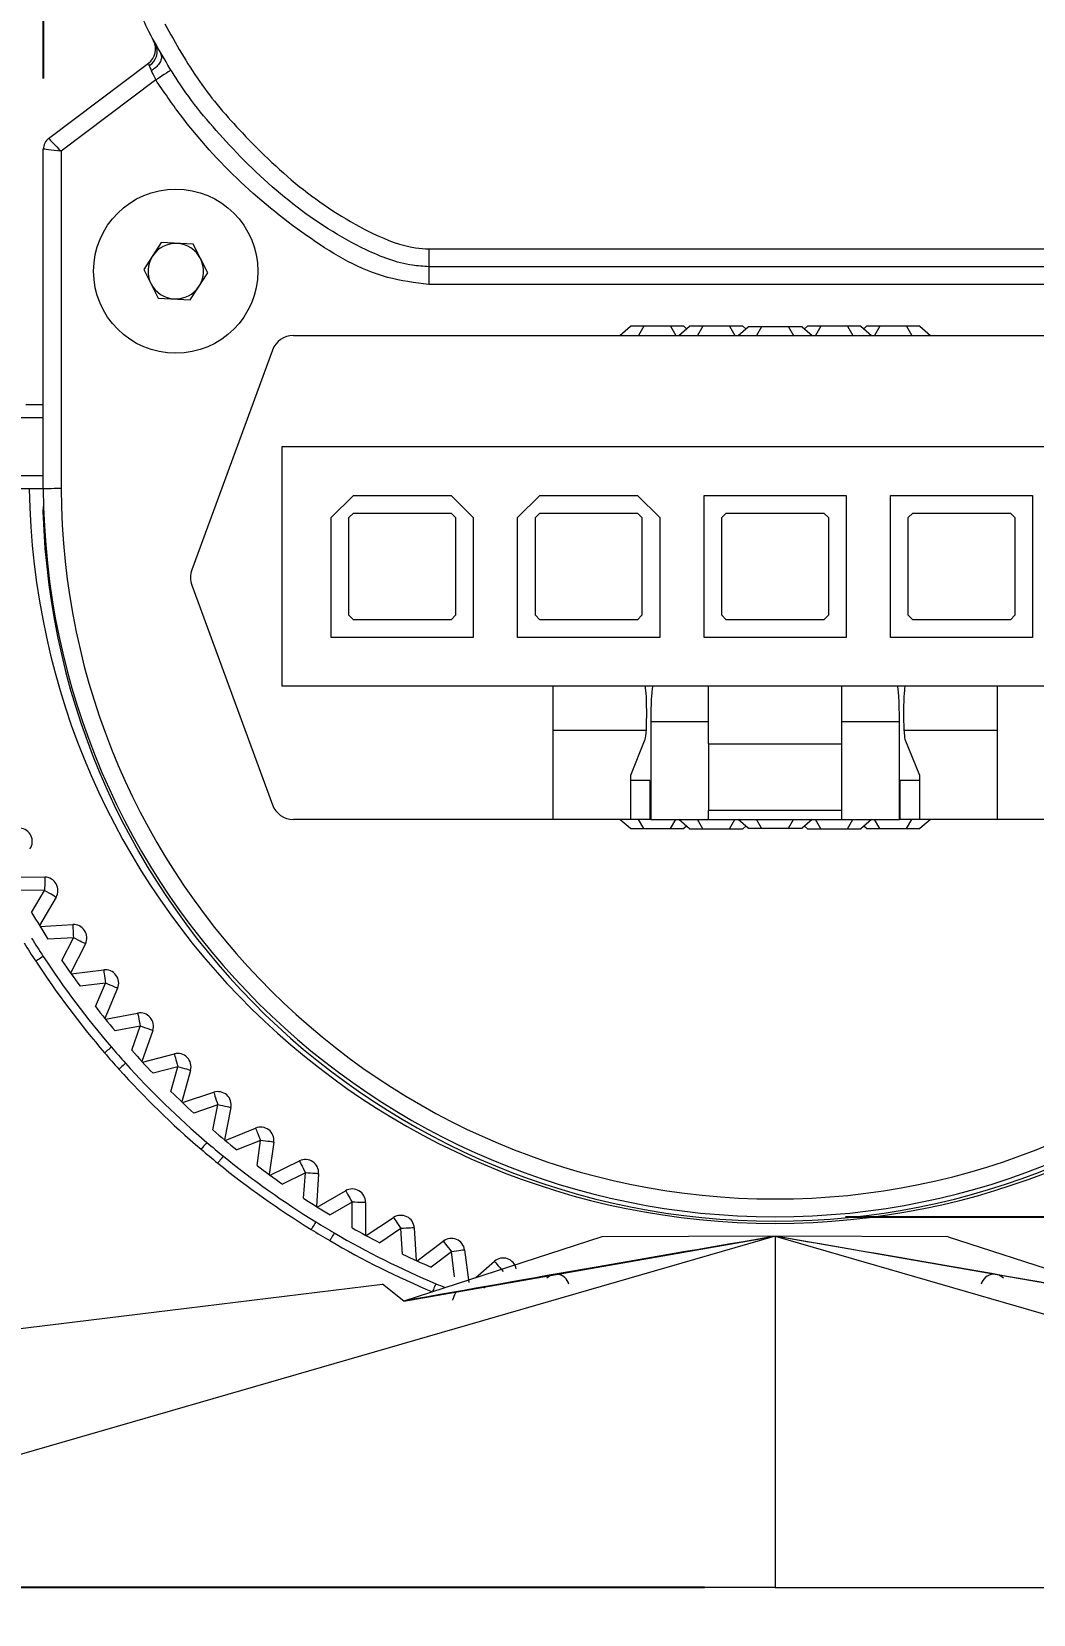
# Model space of a CAD drawing. Header units: inches. Extents: x 1 to 23.4, y -2.8 to 12.5.
# Drawn here: x 20.751 to 21.639, y 0.118 to 1.521 of the extents above; entities that cross this region are included whole.
import ezdxf

# ---------------------------------------------------------------- set-up
doc = ezdxf.new("R2010")
doc.units = ezdxf.units.IN
doc.header["$MEASUREMENT"] = 0
doc.layers.get('Defpoints').update_dxf_attribs({"color": 1})
doc.layers.add('Graze 2.0 Int', color=7, linetype='Continuous')
doc.styles.get("Standard").update_dxf_attribs({"font": 'Arial.ttf'})
doc.dimstyles.new('.1 DIM', dxfattribs={"dimscale": 0, "dimtxt": 0.15, "dimasz": 0.15, "dimexe": 0.18, "dimexo": 0.0625, "dimgap": 0.09, "dimtad": 0, "dimtih": 1, "dimtoh": 1, "dimdec": 5, "dimzin": 0, "dimdsep": 46, "dimlunit": 4, "dimtxsty": 'Standard', "dimcen": 0.09, "dimadec": 0, "dimazin": 0, "dimtfac": 1, "dimtdec": 5, "dimtofl": 0, "dimtmove": 0, "dimatfit": 3, "dimfxl": 1, "dimtolj": 1, "dimtzin": 0, "dimarcsym": 0})

# ---------------------------------------------------------------- blocks, each defined once
blk = doc.blocks.new('*D4')
at = {"layer": 'Defpoints', "color": 0, "lineweight": -2, "transparency": 16777216}
for p, q in [((21.3479, 2.0529), (19.6644, 2.0529)), ((19.8444, 1.9029), (19.8444, 1.5491)), ((19.8444, 0.2915), (19.8444, 0.6453)), ((21.3479, 0.1415), (19.6644, 0.1415))]:
    blk.add_line(p, q, dxfattribs=at)
at = {"layer": 'Defpoints', "color": 0, "transparency": 16777216}
for p in [(21.4104, 2.0529), (19.8444, 0.1415), (21.4104, 0.1415)]:
    blk.add_point(p, dxfattribs=at)
for points in [[(19.8194, 1.9029), (19.8694, 1.9029), (19.8444, 2.0529)], [(19.8194, 0.2915), (19.8694, 0.2915), (19.8444, 0.1415)]]:
    blk.add_solid(points, dxfattribs=at)
at = {"layer": 'Defpoints', "color": 0, "transparency": 16777216, "char_height": 0.15, "attachment_point": 5}
for s, insert in [('\\A1;1{\\H1x;\\S29/32;}"', (19.8444, 1.3637)), ('\\A1;[48.55 mm]', (19.8444, 0.9118))]:
    blk.add_mtext(s, dxfattribs=dict(at, insert=insert))
blk = doc.blocks.new('*D5')
at = {"layer": 'Defpoints', "color": 0, "lineweight": -2, "transparency": 16777216}
for p, q in [((21.4729, 2.0529), (23.0497, 2.0529)), ((22.8697, 1.9029), (22.8697, 1.7135)), ((22.8697, 0.6202), (22.8697, 0.8097)), ((21.4729, 0.4702), (23.0497, 0.4702))]:
    blk.add_line(p, q, dxfattribs=at)
at = {"layer": 'Defpoints', "color": 0, "transparency": 16777216}
for p in [(21.4104, 2.0529), (21.4104, 0.4702), (22.8697, 0.4702)]:
    blk.add_point(p, dxfattribs=at)
for points in [[(22.8447, 1.9029), (22.8947, 1.9029), (22.8697, 2.0529)], [(22.8447, 0.6202), (22.8947, 0.6202), (22.8697, 0.4702)]]:
    blk.add_solid(points, dxfattribs=at)
at = {"layer": 'Defpoints', "color": 0, "transparency": 16777216, "char_height": 0.15, "attachment_point": 5}
for s, insert in [('\\A1;1{\\H1x;\\S19/32;}"', (22.8697, 1.528)), ('\\A1;[40.20 mm]', (22.8697, 1.0761))]:
    blk.add_mtext(s, dxfattribs=dict(at, insert=insert))
blk = doc.blocks.new('*D6')
at = {"layer": 'Defpoints', "color": 0, "lineweight": -2, "transparency": 16777216}
for p, q in [((20.7615, 1.4796), (20.7615, 2.8312)), ((22.0591, 1.4796), (22.0591, 2.8312)), ((20.6115, 2.6512), (20.4615, 2.6512)), ((22.2091, 2.6512), (22.3591, 2.6512))]:
    blk.add_line(p, q, dxfattribs=at)
at = {"layer": 'Defpoints', "color": 0, "transparency": 16777216}
for p in [(20.7615, 2.6512), (20.7615, 1.4171), (22.0591, 1.4171)]:
    blk.add_point(p, dxfattribs=at)
for points in [[(20.6115, 2.6762), (20.6115, 2.6262), (20.7615, 2.6512)], [(22.2091, 2.6762), (22.2091, 2.6262), (22.0591, 2.6512)]]:
    blk.add_solid(points, dxfattribs=at)
at = {"layer": 'Defpoints', "color": 0, "transparency": 16777216, "char_height": 0.15, "attachment_point": 5}
for s, insert in [('\\A1;1{\\H1x;\\S5/16;}"', (21.4103, 2.9166)), ('\\A1;[32.96 mm]', (21.4103, 2.4658))]:
    blk.add_mtext(s, dxfattribs=dict(at, insert=insert))
blk = doc.blocks.new('*D7')
at = {"layer": 'Defpoints', "color": 0, "lineweight": -2, "transparency": 16777216}
for p, q in [((20.4264, 0.1184), (20.4264, -0.6362)), ((22.3944, 0.1184), (22.3944, -0.6362)), ((20.5764, -0.4562), (20.8109, -0.4562)), ((22.2444, -0.4562), (22.01, -0.4562))]:
    blk.add_line(p, q, dxfattribs=at)
at = {"layer": 'Defpoints', "color": 0, "transparency": 16777216}
for p in [(20.4264, 0.1809), (22.3944, 0.1809), (20.4264, -0.4562)]:
    blk.add_point(p, dxfattribs=at)
for points in [[(20.5764, -0.4312), (20.5764, -0.4812), (20.4264, -0.4562)], [(22.2444, -0.4312), (22.2444, -0.4812), (22.3944, -0.4562)]]:
    blk.add_solid(points, dxfattribs=at)
at = {"layer": 'Defpoints', "color": 0, "transparency": 16777216, "char_height": 0.15, "attachment_point": 5}
for s, insert in [('\\A1;1{\\H1x;\\S31/32;}"', (21.4104, -0.1897)), ('\\A1;[49.99 mm]', (21.4104, -0.6416))]:
    blk.add_mtext(s, dxfattribs=dict(at, insert=insert))

msp = doc.modelspace()

# ---------------------------------------------------------------- linework, layer by layer
at = {"layer": 'Graze 2.0 Int', "color": 7, "linetype": 'Continuous', "lineweight": 15}
for p, q in [((20.859183, 1.513182), (20.859691, 1.512222)), ((20.766185, 1.426549), (20.854725, 1.49327)), ((20.861203, 1.478432), (20.77723, 1.415154)), ((20.761481, 1.115919), (20.761481, 1.417117)), ((20.77723, 1.415154), (20.77723, 1.115998)), ((20.866022, 1.334152), (20.85054, 1.310328)), ((20.894395, 1.332656), (20.866022, 1.334152)), ((20.907287, 1.307336), (20.894395, 1.332656)), ((21.103323, 1.328517), (21.103323, 1.312769)), ((21.103323, 1.328517), (21.717496, 1.328517)), ((20.85054, 1.310328), (20.863431, 1.285008)), ((20.891804, 1.283512), (20.907287, 1.307336)), ((21.717496, 1.312769), (21.103323, 1.312769)), ((21.103323, 1.312769), (21.103323, 1.297021)), ((21.717496, 1.297021), (21.103323, 1.297021)), ((20.863431, 1.285008), (20.891804, 1.283512)), ((20.983209, 1.251746), (21.837609, 1.251746)), ((21.272598, 1.251746), (21.282047, 1.259928)), ((21.293866, 1.259928), (21.282047, 1.259928)), ((21.293866, 1.259928), (21.289141, 1.251746)), ((21.317504, 1.259928), (21.293866, 1.259928)), ((21.317504, 1.259928), (21.322228, 1.251746)), ((21.329323, 1.259928), (21.317504, 1.259928)), ((21.324925, 1.251746), (21.334449, 1.259993)), ((21.329323, 1.259928), (21.331849, 1.257741)), ((21.346248, 1.259993), (21.334449, 1.259993)), ((21.346248, 1.259993), (21.341486, 1.251746)), ((21.369846, 1.259993), (21.346248, 1.259993)), ((21.369846, 1.259993), (21.374608, 1.251746)), ((21.381645, 1.259993), (21.369846, 1.259993)), ((21.377549, 1.251746), (21.386512, 1.259507)), ((21.381645, 1.259993), (21.384359, 1.257643)), ((21.39846, 1.259507), (21.386512, 1.259507)), ((21.39846, 1.259507), (21.393979, 1.251746)), ((21.422358, 1.259507), (21.39846, 1.259507)), ((21.422358, 1.259507), (21.426839, 1.251746)), ((21.434307, 1.259507), (21.422358, 1.259507)), ((21.434307, 1.259507), (21.44327, 1.251746)), ((21.43646, 1.257643), (21.439173, 1.259993)), ((21.450972, 1.259993), (21.439173, 1.259993)), ((21.450972, 1.259993), (21.446211, 1.251746)), ((21.474571, 1.259993), (21.450972, 1.259993)), ((21.474571, 1.259993), (21.479332, 1.251746)), ((21.48637, 1.259993), (21.474571, 1.259993)), ((21.48637, 1.259993), (21.495893, 1.251746)), ((21.48897, 1.257741), (21.491495, 1.259928)), ((21.503315, 1.259928), (21.491495, 1.259928)), ((21.503315, 1.259928), (21.49859, 1.251746)), ((21.526953, 1.259928), (21.503315, 1.259928)), ((21.526953, 1.259928), (21.531677, 1.251746)), ((21.538772, 1.259928), (21.526953, 1.259928)), ((21.538772, 1.259928), (21.548221, 1.251746)), ((20.964729, 1.238842), (20.893213, 1.04396)), ((20.746011, 1.190722), (20.761481, 1.190722)), ((20.973401, 0.940722), (20.973401, 1.15332)), ((20.973401, 1.15332), (21.847417, 1.15332)), ((20.761481, 1.115919), (20.734225, 1.115919)), ((21.036394, 1.110013), (21.016708, 1.090328)), ((21.036394, 1.110013), (21.123008, 1.110013)), ((21.142693, 1.090328), (21.123008, 1.110013)), ((21.201748, 1.110013), (21.182063, 1.090328)), ((21.201748, 1.110013), (21.288362, 1.110013)), ((21.308047, 1.090328), (21.288362, 1.110013)), ((21.347417, 0.984029), (21.347417, 1.110013)), ((21.347417, 1.110013), (21.473401, 1.110013)), ((21.473401, 1.110013), (21.473401, 0.984029)), ((21.512771, 0.984029), (21.512771, 1.110013)), ((21.512771, 1.110013), (21.638756, 1.110013)), ((21.638756, 1.110013), (21.638756, 0.984029)), ((21.016708, 0.984029), (21.016708, 1.090328)), ((21.036394, 1.094265), (21.032456, 1.090328)), ((21.032456, 1.003714), (21.032456, 1.090328)), ((21.036394, 1.094265), (21.123008, 1.094265)), ((21.126945, 1.090328), (21.123008, 1.094265)), ((21.126945, 1.090328), (21.126945, 1.003714)), ((21.142693, 1.090328), (21.142693, 0.984029)), ((21.182063, 0.984029), (21.182063, 1.090328)), ((21.201748, 1.094265), (21.197811, 1.090328)), ((21.197811, 1.003714), (21.197811, 1.090328)), ((21.201748, 1.094265), (21.288362, 1.094265)), ((21.292299, 1.090328), (21.288362, 1.094265)), ((21.292299, 1.090328), (21.292299, 1.003714)), ((21.308047, 1.090328), (21.308047, 0.984029)), ((21.367102, 1.094265), (21.363165, 1.090328)), ((21.363165, 1.003714), (21.363165, 1.090328)), ((21.367102, 1.094265), (21.453716, 1.094265)), ((21.457653, 1.090328), (21.453716, 1.094265)), ((21.457653, 1.090328), (21.457653, 1.003714)), ((21.532457, 1.094265), (21.52852, 1.090328)), ((21.52852, 1.003714), (21.52852, 1.090328)), ((21.532457, 1.094265), (21.619071, 1.094265)), ((21.623008, 1.090328), (21.619071, 1.094265)), ((21.623008, 1.090328), (21.623008, 1.003714)), ((20.893213, 1.030397), (20.964729, 0.835515)), ((21.032456, 1.003714), (21.036394, 0.999777)), ((21.123008, 0.999777), (21.036394, 0.999777)), ((21.123008, 0.999777), (21.126945, 1.003714)), ((21.197811, 1.003714), (21.201748, 0.999777)), ((21.288362, 0.999777), (21.201748, 0.999777)), ((21.288362, 0.999777), (21.292299, 1.003714)), ((21.363165, 1.003714), (21.367102, 0.999777)), ((21.453716, 0.999777), (21.367102, 0.999777)), ((21.453716, 0.999777), (21.457653, 1.003714)), ((21.52852, 1.003714), (21.532457, 0.999777)), ((21.619071, 0.999777), (21.532457, 0.999777)), ((21.619071, 0.999777), (21.623008, 1.003714)), ((21.142693, 0.984029), (21.016708, 0.984029)), ((21.308047, 0.984029), (21.182063, 0.984029)), ((21.473401, 0.984029), (21.347417, 0.984029)), ((21.638756, 0.984029), (21.512771, 0.984029)), ((21.351354, 0.940722), (20.973401, 0.940722)), ((21.213559, 0.822612), (21.213559, 0.940722)), ((21.469464, 0.940722), (21.351354, 0.940722)), ((21.351354, 0.889541), (21.351354, 0.940722)), ((21.469464, 0.889541), (21.469464, 0.940722)), ((21.847417, 0.940722), (21.469464, 0.940722)), ((21.60726, 0.940722), (21.60726, 0.822612)), ((21.296146, 0.901352), (21.213559, 0.901352)), ((21.300173, 0.909226), (21.300173, 0.822612)), ((21.520646, 0.822612), (21.520646, 0.909226)), ((21.60726, 0.901352), (21.524673, 0.901352)), ((21.282457, 0.861982), (21.295271, 0.893756)), ((21.351354, 0.889541), (21.351354, 0.830486)), ((21.351354, 0.889541), (21.469464, 0.889541)), ((21.469464, 0.830486), (21.469464, 0.889541)), ((21.525547, 0.893756), (21.538362, 0.861982)), ((21.282457, 0.85712), (21.282457, 0.861982)), ((21.282457, 0.822612), (21.282457, 0.85712)), ((21.299435, 0.85712), (21.282457, 0.85712)), ((21.299435, 0.85712), (21.299435, 0.822612)), ((21.521384, 0.822612), (21.521384, 0.85712)), ((21.538362, 0.85712), (21.521384, 0.85712)), ((21.538362, 0.861982), (21.538362, 0.85712)), ((21.538362, 0.85712), (21.538362, 0.822612)), ((21.469464, 0.830486), (21.351354, 0.830486)), ((21.351354, 0.822612), (21.351354, 0.830486)), ((21.469464, 0.822612), (21.469464, 0.830486)), ((21.213559, 0.822612), (20.983209, 0.822612)), ((21.282457, 0.822612), (21.213559, 0.822612)), ((21.282047, 0.814429), (21.272598, 0.822612)), ((21.282047, 0.814429), (21.293866, 0.814429)), ((21.299435, 0.822612), (21.282457, 0.822612)), ((21.293866, 0.814429), (21.289141, 0.822612)), ((21.293866, 0.814429), (21.317504, 0.814429)), ((21.300173, 0.822612), (21.299435, 0.822612)), ((21.300173, 0.822612), (21.351354, 0.822612)), ((21.317504, 0.814429), (21.322228, 0.822612)), ((21.317504, 0.814429), (21.329323, 0.814429)), ((21.334449, 0.814364), (21.324925, 0.822612)), ((21.331849, 0.816616), (21.329323, 0.814429)), ((21.334449, 0.814364), (21.346248, 0.814364)), ((21.346248, 0.814364), (21.341486, 0.822612)), ((21.346248, 0.814364), (21.369846, 0.814364)), ((21.351354, 0.822612), (21.469464, 0.822612)), ((21.369846, 0.814364), (21.374608, 0.822612)), ((21.369846, 0.814364), (21.381645, 0.814364)), ((21.386512, 0.81485), (21.377549, 0.822612)), ((21.384359, 0.816714), (21.381645, 0.814364)), ((21.386512, 0.81485), (21.39846, 0.81485)), ((21.39846, 0.81485), (21.393979, 0.822612)), ((21.39846, 0.81485), (21.422358, 0.81485)), ((21.422358, 0.81485), (21.426839, 0.822612)), ((21.422358, 0.81485), (21.434307, 0.81485)), ((21.44327, 0.822612), (21.434307, 0.81485)), ((21.439173, 0.814364), (21.43646, 0.816714)), ((21.439173, 0.814364), (21.450972, 0.814364)), ((21.450972, 0.814364), (21.446211, 0.822612)), ((21.450972, 0.814364), (21.474571, 0.814364)), ((21.469464, 0.822612), (21.520646, 0.822612)), ((21.474571, 0.814364), (21.479332, 0.822612)), ((21.474571, 0.814364), (21.48637, 0.814364)), ((21.495893, 0.822612), (21.48637, 0.814364)), ((21.491495, 0.814429), (21.48897, 0.816616)), ((21.491495, 0.814429), (21.503315, 0.814429)), ((21.503315, 0.814429), (21.49859, 0.822612)), ((21.503315, 0.814429), (21.526953, 0.814429)), ((21.521384, 0.822612), (21.520646, 0.822612)), ((21.538362, 0.822612), (21.521384, 0.822612)), ((21.526953, 0.814429), (21.531677, 0.822612)), ((21.526953, 0.814429), (21.538772, 0.814429)), ((21.60726, 0.822612), (21.538362, 0.822612)), ((21.548221, 0.822612), (21.538772, 0.814429)), ((21.837609, 0.822612), (21.60726, 0.822612)), ((20.733667, 0.771673), (20.762751, 0.771408)), ((20.762643, 0.759597), (20.740011, 0.759803)), ((20.751149, 0.7401), (20.762643, 0.759597)), ((20.772818, 0.753599), (20.758046, 0.728544)), ((20.758501, 0.727799), (20.787539, 0.729453)), ((20.788211, 0.717661), (20.765614, 0.716374)), ((20.778027, 0.697448), (20.788211, 0.717661)), ((20.798759, 0.712347), (20.785672, 0.686372)), ((20.786175, 0.685659), (20.815041, 0.689225)), ((20.816489, 0.677503), (20.794026, 0.674728)), ((20.807661, 0.656662), (20.816489, 0.677503)), ((20.827365, 0.672897), (20.81602, 0.646115)), ((20.816569, 0.645436), (20.845136, 0.650899)), ((20.847355, 0.639298), (20.825124, 0.635047)), ((20.839921, 0.61792), (20.847355, 0.639298)), ((20.858511, 0.635419), (20.848958, 0.607947)), ((20.84955, 0.607306), (20.877695, 0.614642)), ((20.880674, 0.603213), (20.858772, 0.597504)), ((20.874667, 0.581391), (20.880674, 0.603213)), ((20.892061, 0.600078), (20.884342, 0.572036)), ((20.884975, 0.571435), (20.912575, 0.580612)), ((20.916301, 0.569404), (20.894824, 0.562263)), ((20.911747, 0.547233), (20.916301, 0.569404)), ((20.92787, 0.567027), (20.922018, 0.538537)), ((20.922689, 0.537979), (20.949623, 0.548957)), ((20.954081, 0.538019), (20.933121, 0.529477)), ((20.950999, 0.515596), (20.954081, 0.538019)), ((20.965782, 0.536411), (20.961821, 0.507596)), ((20.962528, 0.507084), (20.988679, 0.519815)), ((20.993849, 0.509195), (20.973499, 0.499288)), ((20.992253, 0.486618), (20.993849, 0.509195)), ((21.005631, 0.508362), (21.00358, 0.479349)), ((21.004318, 0.478885), (21.029573, 0.493313)), ((21.035432, 0.483057), (21.015779, 0.47183)), ((21.035329, 0.460424), (21.035432, 0.483057)), ((21.047243, 0.483003), (21.04711, 0.453918)), ((21.047878, 0.453504), (21.072126, 0.469566)), ((21.078649, 0.45972), (21.05978, 0.44722)), ((21.080039, 0.437129), (21.078649, 0.45972)), ((21.081095, 0.395535), (21.410357, 0.452917)), ((21.256866, 0.45254), (21.081095, 0.395535)), ((21.090437, 0.460445), (21.092224, 0.431415)), ((21.410409, 0.452927), (21.256866, 0.45254)), ((21.410403, 0.452926), (21.410357, 0.452917)), ((21.410409, 0.452927), (21.410409, 0.141509)), ((21.563953, 0.45254), (21.410414, 0.452927)), ((21.739723, 0.395535), (21.410462, 0.452917)), ((21.563953, 0.45254), (21.739723, 0.395535)), ((21.093017, 0.431052), (21.116153, 0.448679)), ((21.123311, 0.439284), (21.105307, 0.425567)), ((21.126188, 0.416834), (21.123311, 0.439284)), ((21.135026, 0.440786), (21.138724, 0.411936)), ((21.144767, 0.416185), (21.161462, 0.430741)), ((21.081095, 0.395535), (21.062159, 0.410345)), ((21.410409, 0.141509), (20.607855, 0.141509)), ((21.410409, 0.141509), (22.212964, 0.141509))]:
    msp.add_line(p, q, dxfattribs=at)
at = {"layer": 'Graze 2.0 Int', "color": 8, "linetype": 'Continuous', "lineweight": 15}
for p, q in [((20.761481, 1.178911), (20.739948, 1.178911)), ((20.732512, 1.12773), (20.761481, 1.12773)), ((21.351354, 0.909226), (21.300173, 0.909226)), ((21.520646, 0.909226), (21.469464, 0.909226)), ((21.153535, 0.408159), (21.152165, 0.406964))]:
    msp.add_line(p, q, dxfattribs=at)
at = {"layer": 'Graze 2.0 Int', "color": 7, "linetype": 'Continuous', "lineweight": 15, "flags": 128}
for points in [[(20.874452, 1.486944), (20.874197, 1.486781), (20.873443, 1.486296), (20.872219, 1.48551), (20.870571, 1.484451), (20.868564, 1.483161), (20.866273, 1.481689), (20.863787, 1.480093), (20.861203, 1.478432)], [(20.766185, 1.426549), (20.766352, 1.426376), (20.766851, 1.425862), (20.767664, 1.425023), (20.768769, 1.423883), (20.77013, 1.422479), (20.771707, 1.420852), (20.773452, 1.419051), (20.775312, 1.417133), (20.77723, 1.415154)], [(20.77723, 1.415154), (20.774157, 1.415537), (20.771203, 1.415905), (20.76848, 1.416244), (20.766094, 1.416542), (20.764136, 1.416786), (20.76268, 1.416967), (20.761784, 1.417079), (20.761481, 1.417117)], [(20.77723, 1.115998), (20.774157, 1.115983), (20.771203, 1.115968), (20.76848, 1.115954), (20.766094, 1.115942), (20.764136, 1.115932), (20.76268, 1.115925), (20.761784, 1.11592), (20.761481, 1.115919)], [(20.761725, 1.101113), (20.761391, 1.099545), (20.76112, 1.095619)], [(20.762751, 0.771408), (20.762749, 0.771181), (20.762743, 0.770509), (20.762733, 0.769417), (20.762719, 0.767949), (20.762703, 0.766159), (20.762685, 0.764117), (20.762664, 0.761902), (20.762643, 0.759597)], [(20.772818, 0.753599), (20.772622, 0.753714), (20.772043, 0.754056), (20.771103, 0.75461), (20.769838, 0.755356), (20.768296, 0.756265), (20.766537, 0.757302), (20.764628, 0.758427), (20.762643, 0.759597)], [(20.787539, 0.729453), (20.787552, 0.729227), (20.78759, 0.728556), (20.787652, 0.727466), (20.787736, 0.725999), (20.787837, 0.724213), (20.787954, 0.722174), (20.78808, 0.719962), (20.788211, 0.717661)], [(20.798759, 0.712347), (20.798556, 0.712449), (20.797956, 0.712752), (20.796981, 0.713243), (20.795669, 0.713904), (20.794071, 0.714709), (20.792247, 0.715628), (20.790269, 0.716625), (20.788211, 0.717661)], [(20.761357, 0.701178), (20.760071, 0.700337), (20.758835, 0.699528), (20.757696, 0.698783), (20.756697, 0.69813), (20.755878, 0.697594), (20.755269, 0.697195), (20.754894, 0.69695), (20.754767, 0.696867)], [(20.815041, 0.689225), (20.815068, 0.689), (20.815151, 0.688333), (20.815285, 0.68725), (20.815465, 0.685792), (20.815684, 0.684016), (20.815935, 0.681989), (20.816206, 0.67979), (20.816489, 0.677503)], [(20.827365, 0.672897), (20.827156, 0.672985), (20.826537, 0.673247), (20.825532, 0.673673), (20.824179, 0.674246), (20.822531, 0.674944), (20.820651, 0.67574), (20.818611, 0.676605), (20.816489, 0.677503)], [(20.845136, 0.650899), (20.845179, 0.650676), (20.845305, 0.650016), (20.84551, 0.648944), (20.845786, 0.647501), (20.846122, 0.645743), (20.846506, 0.643738), (20.846922, 0.641561), (20.847355, 0.639298)], [(20.858511, 0.635419), (20.858296, 0.635494), (20.857661, 0.635714), (20.856631, 0.636073), (20.855243, 0.636555), (20.853553, 0.637143), (20.851624, 0.637814), (20.849531, 0.638541), (20.847355, 0.639298)], [(20.821815, 0.62069), (20.820649, 0.619689), (20.819528, 0.618727), (20.818495, 0.617841), (20.81759, 0.617064), (20.816846, 0.616426), (20.816294, 0.615952), (20.815954, 0.61566), (20.815839, 0.615562)], [(20.834385, 0.606399), (20.833244, 0.605371), (20.832147, 0.604382), (20.831136, 0.60347), (20.83025, 0.602671), (20.829523, 0.602015), (20.828982, 0.601528), (20.828649, 0.601228), (20.828537, 0.601127)], [(20.877695, 0.614642), (20.877752, 0.614422), (20.877922, 0.613772), (20.878197, 0.612716), (20.878567, 0.611294), (20.879019, 0.609562), (20.879534, 0.607586), (20.880093, 0.605442), (20.880674, 0.603213)], [(20.892061, 0.600078), (20.891843, 0.600138), (20.891195, 0.600317), (20.890142, 0.600606), (20.888726, 0.600996), (20.887, 0.601471), (20.885032, 0.602013), (20.882895, 0.602601), (20.880674, 0.603213)], [(20.912575, 0.580612), (20.912646, 0.580396), (20.912858, 0.579758), (20.913203, 0.578723), (20.913666, 0.577329), (20.914231, 0.575631), (20.914875, 0.573693), (20.915574, 0.57159), (20.916301, 0.569404)], [(20.92787, 0.567027), (20.927648, 0.567073), (20.92699, 0.567208), (20.925921, 0.567428), (20.924482, 0.567723), (20.922729, 0.568083), (20.920728, 0.568494), (20.918558, 0.56894), (20.916301, 0.569404)], [(20.949623, 0.548957), (20.949709, 0.548746), (20.949962, 0.548124), (20.950374, 0.547113), (20.950929, 0.545753), (20.951604, 0.544096), (20.952375, 0.542205), (20.953211, 0.540153), (20.954081, 0.538019)], [(20.906509, 0.536164), (20.905511, 0.534996), (20.904551, 0.533873), (20.903667, 0.532838), (20.902892, 0.531931), (20.902255, 0.531187), (20.901783, 0.530634), (20.901492, 0.530293), (20.901393, 0.530178)], [(20.965782, 0.536411), (20.965557, 0.536442), (20.964891, 0.536533), (20.96381, 0.536682), (20.962355, 0.536882), (20.960582, 0.537125), (20.958559, 0.537404), (20.956364, 0.537705), (20.954081, 0.538019)], [(20.921127, 0.523978), (20.920158, 0.522786), (20.919226, 0.52164), (20.918367, 0.520583), (20.917614, 0.519658), (20.916997, 0.518898), (20.916538, 0.518333), (20.916255, 0.517986), (20.91616, 0.517868)], [(20.988679, 0.519815), (20.988779, 0.51961), (20.989073, 0.519006), (20.989551, 0.518025), (20.990193, 0.516704), (20.990977, 0.515095), (20.991871, 0.513259), (20.99284, 0.511267), (20.993849, 0.509195)], [(21.005631, 0.508362), (21.005404, 0.508378), (21.004734, 0.508425), (21.003645, 0.508502), (21.00218, 0.508606), (21.000394, 0.508732), (20.998358, 0.508876), (20.996147, 0.509032), (20.993849, 0.509195)], [(21.029573, 0.493313), (21.029686, 0.493116), (21.030019, 0.492532), (21.03056, 0.491584), (21.031289, 0.490309), (21.032177, 0.488755), (21.03319, 0.486982), (21.034289, 0.485058), (21.035432, 0.483057)], [(21.047243, 0.483003), (21.047016, 0.483004), (21.046344, 0.483007), (21.045252, 0.483012), (21.043783, 0.483019), (21.041994, 0.483027), (21.039952, 0.483037), (21.037736, 0.483047), (21.035432, 0.483057)], [(21.003191, 0.465675), (21.002384, 0.464368), (21.001609, 0.463111), (21.000894, 0.461952), (21.000268, 0.460936), (20.999753, 0.460103), (20.999371, 0.459484), (20.999136, 0.459102), (20.999057, 0.458974)], [(21.072126, 0.469566), (21.072251, 0.469377), (21.072622, 0.468817), (21.073225, 0.467907), (21.074036, 0.466682), (21.075025, 0.46519), (21.076152, 0.463488), (21.077376, 0.461641), (21.078649, 0.45972)], [(21.410408, 0.452926), (20.960978, 0.323003), (20.607855, 0.220921)], [(21.019509, 0.455883), (21.018734, 0.454556), (21.01799, 0.45328), (21.017304, 0.452104), (21.016702, 0.451074), (21.016209, 0.450228), (21.015842, 0.449599), (21.015616, 0.449212), (21.01554, 0.449082)], [(21.090437, 0.460445), (21.090211, 0.460431), (21.08954, 0.46039), (21.088451, 0.460323), (21.086985, 0.460233), (21.085198, 0.460123), (21.08316, 0.459997), (21.080948, 0.459861), (21.078649, 0.45972)], [(21.41041, 0.452926), (21.85984, 0.323003), (22.212964, 0.220921)], [(21.116153, 0.448679), (21.11629, 0.448498), (21.116698, 0.447964), (21.117359, 0.447095), (21.118249, 0.445927), (21.119334, 0.444503), (21.120572, 0.442879), (21.121914, 0.441117), (21.123311, 0.439284)], [(21.135026, 0.440786), (21.134801, 0.440757), (21.134134, 0.440671), (21.133052, 0.440533), (21.131595, 0.440346), (21.129819, 0.440118), (21.127794, 0.439859), (21.125596, 0.439577), (21.123311, 0.439284)], [(21.161462, 0.430741), (21.161611, 0.43057), (21.162052, 0.430064), (21.16277, 0.429241), (21.163735, 0.428134), (21.164911, 0.426785), (21.166253, 0.425246), (21.16771, 0.423576), (21.169224, 0.421839)], [(20.634427, 0.358045), (20.873957, 0.387333), (21.062159, 0.410345)], [(21.109568, 0.410894), (21.108973, 0.409478), (21.1084, 0.408116), (21.107872, 0.406862), (21.107409, 0.405762), (21.107029, 0.404859), (21.106747, 0.404189), (21.106573, 0.403776), (21.106514, 0.403636)], [(21.211346, 0.418234), (21.210306, 0.417704), (21.207855, 0.415832)], [(21.612963, 0.415832), (21.610513, 0.417704), (21.609473, 0.418234)]]:
    msp.add_lwpolyline(points, dxfattribs=at)
at = {"layer": 'Graze 2.0 Int', "color": 8, "linetype": 'Continuous', "lineweight": 15, "flags": 128}
msp.add_lwpolyline([(21.127133, 0.403558), (21.126639, 0.402297), (21.126099, 0.400922), (21.125602, 0.399655), (21.125167, 0.398544), (21.124809, 0.397632), (21.124543, 0.396955), (21.12438, 0.396538), (21.124324, 0.396397)], dxfattribs=at)
at = {"layer": 'Graze 2.0 Int', "color": 7, "linetype": 'Continuous', "lineweight": 15}
msp.add_circle((20.878913, 1.308832), 0.072835, dxfattribs=at)
for centre, radius, start, end in [((21.242226, 1.714793), 0.432861, 205.033227, 207.759808), ((20.845248, 1.505847), 0.015748, 307, 27.760201), ((20.847965, 1.503546), 0.014459, 301.240672, 24.506049), ((20.773293, 1.417117), 0.011811, 127, 180), ((20.878913, 1.308832), 0.024606, 86.982067, 146.982067), ((20.878913, 1.308832), 0.024606, 146.982067, 206.982067), ((20.878913, 1.308832), 0.024606, 26.982067, 86.982067), ((20.878913, 1.308832), 0.024606, 326.982067, 26.982067), ((20.878913, 1.308832), 0.024606, 206.982067, 266.982067), ((20.878913, 1.308832), 0.024606, 266.982067, 326.982067), ((20.983209, 1.232061), 0.019685, 90, 159.848253), ((21.410409, 1.125761), 0.661417, 180.852647, 359.147353), ((21.410409, 1.119185), 0.648936, 180.28842, 359.71158), ((21.410409, 1.119185), 0.633188, 180.28842, 359.704407), ((21.410409, 1.115919), 0.649606, 181.790785, 358.209215), ((20.911693, 1.037179), 0.019685, 159.848253, 200.151747), ((20.983209, 0.842297), 0.019685, 200.151747, 270), ((20.739898, 0.803129), 0.011811, 325.695652, 85.695652), ((20.762643, 0.759597), 0.011811, 329.478261, 89.478261), ((21.410409, 1.125761), 0.76378, 210.327231, 212.411899), ((21.410409, 1.125761), 0.775591, 211.78517, 213.191065), ((20.788211, 0.717661), 0.011811, 333.26087, 93.26087), ((21.410409, 1.125761), 0.783465, 211.78517, 213.191065), ((21.410409, 1.125761), 0.783465, 213.191065, 220.63283), ((21.410409, 1.125761), 0.775591, 213.191065, 220.63283), ((21.410409, 1.125761), 0.76378, 214.10984, 216.194508), ((20.816489, 0.677503), 0.011811, 337.043478, 97.043478), ((21.410409, 1.125761), 0.76378, 217.892448, 219.977117), ((20.847355, 0.639298), 0.011811, 340.826087, 100.826087), ((21.410409, 1.125761), 0.775591, 220.63283, 222.038826), ((21.410409, 1.125761), 0.76378, 221.675057, 223.759725), ((21.410409, 1.125761), 0.783465, 220.63283, 222.038826), ((21.410409, 1.125761), 0.775591, 222.038826, 229.481098), ((20.880674, 0.603213), 0.011811, 344.608696, 104.608696), ((21.410409, 1.125761), 0.783465, 222.038826, 229.481098), ((21.410409, 1.125761), 0.76378, 225.457666, 227.542334), ((20.916301, 0.569404), 0.011811, 348.391304, 108.391304), ((20.954081, 0.538019), 0.011811, 352.173913, 112.173913), ((21.410409, 1.125761), 0.775591, 229.481098, 230.887037), ((21.410409, 1.125761), 0.76378, 229.240275, 231.324943), ((21.410409, 1.125761), 0.783465, 229.481098, 230.887037), ((21.410409, 1.125761), 0.775591, 230.887037, 238.328858), ((20.993849, 0.509195), 0.011811, 355.956522, 115.956522), ((21.410409, 1.125761), 0.783465, 230.887037, 238.328858), ((21.410409, 1.125761), 0.76378, 233.022883, 235.107552), ((21.035432, 0.483057), 0.011811, 359.73913, 119.73913), ((21.410409, 1.125761), 0.76378, 236.805492, 238.89016), ((21.410409, 1.125761), 0.775591, 238.328858, 239.734753), ((21.078649, 0.45972), 0.011811, 3.521739, 123.521739), ((21.410409, 1.125761), 0.783465, 238.328858, 239.734753), ((21.410409, 1.125761), 0.775591, 239.734753, 247.176969), ((21.410409, 1.125761), 0.76378, 240.588101, 242.672769), ((21.123311, 0.439284), 0.011811, 7.304348, 127.304348), ((21.410409, 1.125761), 0.783465, 239.734753, 247.176969), ((21.410409, 1.125761), 0.76378, 244.370709, 246.455378), ((21.169224, 0.421839), 0.011811, 11.086957, 131.086957), ((21.216188, 0.407461), 0.011811, 14.869565, 85.570892), ((21.604631, 0.407461), 0.011811, 94.429108, 165.130435)]:
    msp.add_arc(centre, radius, start, end, dxfattribs=at)
at = {"layer": 'Graze 2.0 Int', "color": 8, "linetype": 'Continuous', "lineweight": 15}
msp.add_arc((21.410409, 1.125761), 0.775591, 247.176969, 247.845311, dxfattribs=at)
at = {"layer": 'Graze 2.0 Int', "color": 7, "linetype": 'Continuous', "lineweight": 15}
for centre, major_axis, start_param, end_param in [((21.295045, 0.9171), (0, -0.023622), 0.15374916, 3.14159265), ((21.302142, 0.909226), (0, -0.031496), 3.14159265, 4.71238898), ((21.518677, 0.909226), (0, -0.031496), 1.57079633, 3.14159265), ((21.525773, 0.9171), (0, -0.023622), 3.14159265, 6.12943614)]:
    msp.add_ellipse(centre, major_axis=major_axis, ratio=0.0625, start_param=start_param, end_param=end_param, dxfattribs=at)
for points, knots in [([(21.103323, 1.312769), (21.098503, 1.313077), (21.079182, 1.314313), (21.036708, 1.331076), (20.98124, 1.366596), (20.927337, 1.41783), (20.884001, 1.469167), (20.86393, 1.505269), (20.855039, 1.52126)], [0, 0, 0, 0, 0.04314826, 0.17297456, 0.40134966, 0.6307809, 0.83645667, 1, 1, 1, 1]), ([(20.869208, 1.528133), (20.878902, 1.510804), (20.898312, 1.476103), (20.940499, 1.427239), (20.990542, 1.379372), (21.043109, 1.345703), (21.082372, 1.329918), (21.099387, 1.32878), (21.103323, 1.328517)], [0, 0, 0, 0, 0.1871871, 0.37483622, 0.60756876, 0.83918683, 0.96280401, 1, 1, 1, 1]), ([(20.855463, 1.491184), (20.855302, 1.491635), (20.854857, 1.492874), (20.854777, 1.493116), (20.854725, 1.49327)], [0, 0, 0, 0, 0.36376914, 1, 1, 1, 1]), ([(20.855463, 1.491184), (20.855835, 1.490176), (20.856329, 1.488833), (20.85707, 1.487008), (20.857255, 1.486554)], [0, 0, 0, 0, 0.7509464, 1, 1, 1, 1]), ([(20.865599, 1.501436), (20.865937, 1.500487), (20.866612, 1.49859), (20.865553, 1.494949), (20.863074, 1.491224), (20.860321, 1.488697), (20.858291, 1.487223), (20.857639, 1.486802), (20.857255, 1.486554)], [0, 0, 0, 0, 0.22517274, 0.45034469, 0.67551851, 0.90069235, 0.94141558, 1, 1, 1, 1]), ([(20.865599, 1.501436), (20.865596, 1.501443), (20.865589, 1.501454), (20.865589, 1.501455), (20.865588, 1.501456)], [0, 0, 0, 0, 0.5651791, 1, 1, 1, 1]), ([(20.857255, 1.486554), (20.857744, 1.485442), (20.858868, 1.482889), (20.86036, 1.48004), (20.861203, 1.478432)], [0, 0, 0, 0, 0.4354159, 1, 1, 1, 1]), ([(21.103323, 1.297021), (21.090968, 1.298601), (21.053353, 1.303411), (20.996424, 1.337164), (20.935229, 1.386258), (20.890544, 1.435553), (20.86833, 1.468016), (20.861203, 1.478432)], [0, 0, 0, 0, 0.11939116, 0.36348041, 0.62078511, 0.87832652, 1, 1, 1, 1]), ([(21.410357, 0.452917), (21.357551, 0.443881), (21.251846, 0.425792), (21.138046, 0.405626), (21.081095, 0.395535)], [0, 0, 0, 0, 0.49956218, 1, 1, 1, 1]), ([(21.739723, 0.395535), (21.682887, 0.405606), (21.569083, 0.425773), (21.463377, 0.443862), (21.410462, 0.452917)], [0, 0, 0, 0, 0.49941593, 1, 1, 1, 1])]:
    msp.add_open_spline(points, degree=3, knots=knots, dxfattribs=at)

# ---------------------------------------------------------------- dimensions: what is measured, and where the dimension line sits
at = {"layer": 'Defpoints'}
for p1, p2, distance, picture, middle in [((22.059098, 1.417087), (20.761482, 1.417117), -1.234123, '*D6', (21.410318, 2.651225)), ((21.410409, 2.052927), (21.410409, 0.141509), -1.566001, '*D4', (19.844408, 1.097218)), ((21.410409, 2.052927), (21.410409, 0.470249), 1.459287, '*D5', (22.869697, 1.261588))]:
    dim = msp.add_aligned_dim(p1=p1, p2=p2, distance=distance, dimstyle='.1 DIM', override={"dimscale": 1, "dimpost": '\\X'}, dxfattribs=at)
    dim.commit()
    dim.dimension.update_dxf_attribs({"geometry": picture, "text_midpoint": middle})
dim = msp.add_linear_dim(base=(20.42638, -0.456174), p1=(22.394438, 0.18094), p2=(20.42638, 0.18094), dimstyle='.1 DIM', override={"dimscale": 1, "dimpost": '\\X'}, dxfattribs=at)
dim.commit()
dim.dimension.update_dxf_attribs({"geometry": '*D7', "text_midpoint": (21.410409, -0.456174)})

doc.saveas('drawing.dxf')
